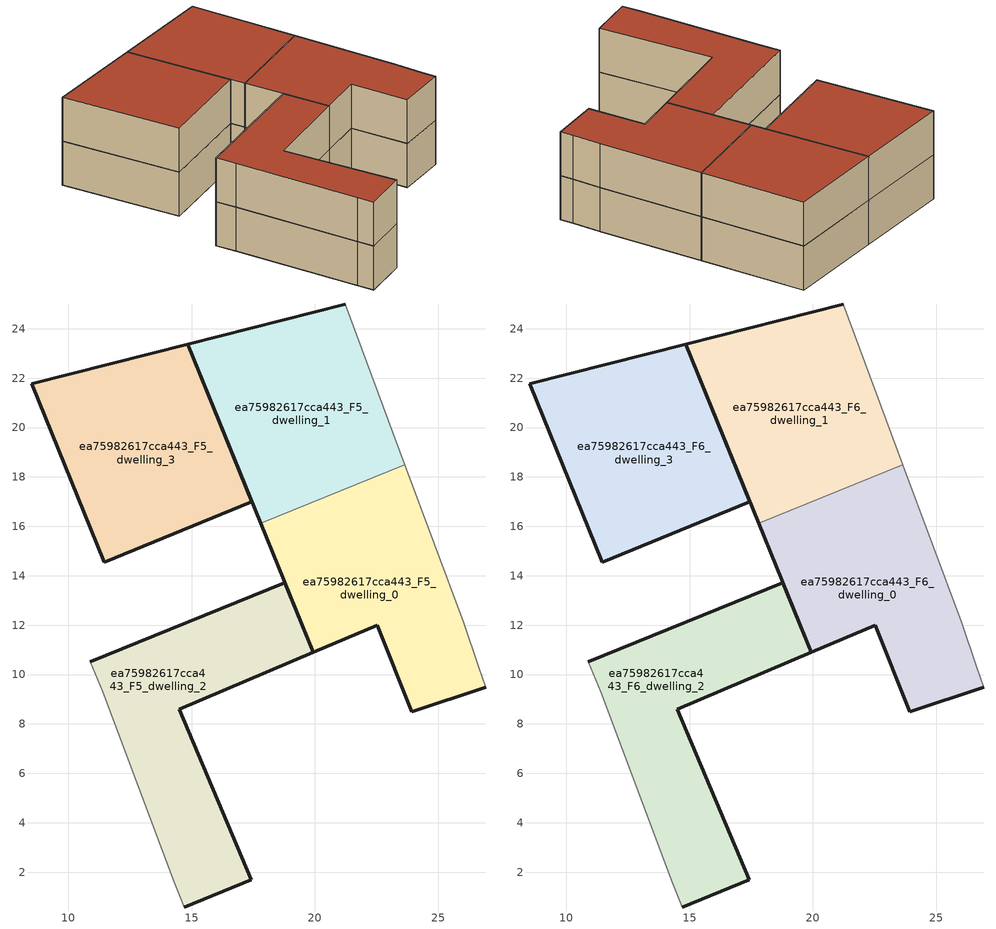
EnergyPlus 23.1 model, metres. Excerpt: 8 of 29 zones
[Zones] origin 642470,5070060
ea75982617cca443_F5_dwelling_0
 floor to ea75982617cca443_F4_dwelling_0 (EU_floor_Construction): 26.92,9.49 26.62,10.29 26.02,12.09 23.64,18.5 17.8,16.12 19.93,10.89 22.52,12 23.92,8.49 z15
 wall outside (EU_wall_Construction): 26.92,9.49 23.92,8.49 22.52,12 19.93,10.89 17.8,16.12 z15:18
 wall adiabatic (EU_wall_Construction): 23.64,18.5 26.02,12.09 26.62,10.29 26.92,9.49 z15:18
 wall to ea75982617cca443_F5_dwelling_1 (EU_wall_Construction): 17.8,16.12 23.64,18.5 z15:18
ea75982617cca443_F5_dwelling_1
 floor to ea75982617cca443_F4_dwelling_1 (EU_floor_Construction): 23.64,18.5 21.22,25 14.84,23.38 17.8,16.12 z15
 wall outside (EU_wall_Construction): 17.8,16.12 14.84,23.38 21.22,25 z15:18
 wall adiabatic (EU_wall_Construction): 21.22,25 23.64,18.5 z15:18
ea75982617cca443_F5_dwelling_2
 floor to ea75982617cca443_F4_dwelling_2 (EU_floor_Construction): 17.41,1.69 14.51,8.59 19.93,10.89 18.78,13.72 10.89,10.51 11.41,9.29 14.31,1.59 14.71,0.59 z15
 wall outside (EU_wall_Construction): 10.89,10.51 18.78,13.72 19.93,10.89 14.51,8.59 17.41,1.69 14.71,0.59 z15:18
 wall adiabatic (EU_wall_Construction): 14.71,0.59 14.31,1.59 11.41,9.29 10.89,10.51 z15:18
ea75982617cca443_F5_dwelling_3
 floor to ea75982617cca443_F4_dwelling_3 (EU_floor_Construction): 17.45,16.99 14.84,23.38 8.52,21.77 11.46,14.55 z15
 wall outside (EU_wall_Construction): 14.84,23.38 17.45,16.99 11.46,14.55 8.52,21.77 14.84,23.38 z15:18
ea75982617cca443_F6_dwelling_0
 floor to ea75982617cca443_F5_dwelling_0 (EU_floor_Construction): 26.92,9.49 26.62,10.29 26.02,12.09 23.64,18.5 17.8,16.12 19.93,10.89 22.52,12 23.92,8.49 z18
 wall outside (EU_wall_Construction): 26.92,9.49 23.92,8.49 22.52,12 19.93,10.89 17.8,16.12 z18:21
 wall adiabatic (EU_wall_Construction): 23.64,18.5 26.02,12.09 26.62,10.29 26.92,9.49 z18:21
 wall to ea75982617cca443_F6_dwelling_1 (EU_wall_Construction): 17.8,16.12 23.64,18.5 z18:21
 roof outside (EU_roof_Construction): 23.64,18.5 26.02,12.09 26.62,10.29 26.92,9.49 23.92,8.49 22.52,12 19.93,10.89 17.8,16.12 z21
ea75982617cca443_F6_dwelling_1
 floor to ea75982617cca443_F5_dwelling_1 (EU_floor_Construction): 23.64,18.5 21.22,25 14.84,23.38 17.8,16.12 z18
 wall outside (EU_wall_Construction): 17.8,16.12 14.84,23.38 21.22,25 z18:21
 wall adiabatic (EU_wall_Construction): 21.22,25 23.64,18.5 z18:21
 roof outside (EU_roof_Construction): 21.22,25 23.64,18.5 17.8,16.12 14.84,23.38 z21
ea75982617cca443_F6_dwelling_2
 floor to ea75982617cca443_F5_dwelling_2 (EU_floor_Construction): 17.41,1.69 14.51,8.59 19.93,10.89 18.78,13.72 10.89,10.51 11.41,9.29 14.31,1.59 14.71,0.59 z18
 wall outside (EU_wall_Construction): 10.89,10.51 18.78,13.72 19.93,10.89 14.51,8.59 17.41,1.69 14.71,0.59 z18:21
 wall adiabatic (EU_wall_Construction): 14.71,0.59 14.31,1.59 11.41,9.29 10.89,10.51 z18:21
 roof outside (EU_roof_Construction): 18.78,13.72 19.93,10.89 14.51,8.59 17.41,1.69 14.71,0.59 14.31,1.59 11.41,9.29 10.89,10.51 z21
ea75982617cca443_F6_dwelling_3
 floor to ea75982617cca443_F5_dwelling_3 (EU_floor_Construction): 17.45,16.99 14.84,23.38 8.52,21.77 11.46,14.55 z18
 wall outside (EU_wall_Construction): 14.84,23.38 17.45,16.99 11.46,14.55 8.52,21.77 14.84,23.38 z18:21
 roof outside (EU_roof_Construction): 14.84,23.38 17.45,16.99 11.46,14.55 8.52,21.77 z21
[Building]
EU S2 Campaign: North Axis=0; Terrain=City; Solar Distribution=FullExterior
[Site:Location]
Lyon-Bron: Latitude=45.75; Longitude=5; Time Zone=1; Elevation=198
[SizingPeriod:WeatherFileDays]
AnnualSizingPeriod: Begin Month=1; Begin Day of Month=1; End Month=12; End Day of Month=31; Day of Week for Start Day=Monday; Use Weather File Daylight Saving Period=No; Use Weather File Rain and Snow Indicators=No
[MATERIAL]
EU_InternalMass_Material: Roughness=MediumRough; Thickness=0.1; Conductivity=1; Density=1800; Specific Heat=900; Thermal Absorptance=0.9; Solar Absorptance=0.7; Visible Absorptance=0.7
[MATERIAL:NOMASS] Roughness=MediumRough; Thermal Absorptance=0.9; Solar Absorptance=0.7; Visible Absorptance=0.7
Name | Thermal Resistance
EU_wall_NoMass | 0.776494
EU_roof_NoMass | 0.486893
EU_floor_NoMass | 0.421597
[CONSTRUCTION]
EU_wall_Construction: EU_wall_NoMass
EU_roof_Construction: EU_roof_NoMass
EU_floor_Construction: EU_floor_NoMass
EU_InternalMass_Construction: EU_InternalMass_Material
[ZONE] Type=1; Multiplier=1; Ceiling Height=autocalculate; Floor Area=autocalculate; Part of Total Floor Area=Yes
Name | Volume
ea75982617cca443_F5_dwelling_0; ea75982617cca443_F6_dwelling_0; ea75982617cca443_F5_dwelling_2; ea75982617cca443_F6_dwelling_2 | 142.329
ea75982617cca443_F5_dwelling_1; ea75982617cca443_F6_dwelling_1 | 142.334
ea75982617cca443_F5_dwelling_3; ea75982617cca443_F6_dwelling_3 | 142.343
[INTERNALMASS] Construction=EU_InternalMass_Construction
Name | Zone or ZoneList | Surface Area
ea75982617cca443_F5_dwelling_0_EU_InternalMass | ea75982617cca443_F5_dwelling_0 | 59.3088
ea75982617cca443_F5_dwelling_1_EU_InternalMass | ea75982617cca443_F5_dwelling_1 | 59.3114
ea75982617cca443_F5_dwelling_2_EU_InternalMass | ea75982617cca443_F5_dwelling_2 | 59.3067
ea75982617cca443_F5_dwelling_3_EU_InternalMass | ea75982617cca443_F5_dwelling_3 | 59.3044
ea75982617cca443_F6_dwelling_0_EU_InternalMass | ea75982617cca443_F6_dwelling_0 | 59.3088
ea75982617cca443_F6_dwelling_1_EU_InternalMass | ea75982617cca443_F6_dwelling_1 | 59.3114
ea75982617cca443_F6_dwelling_2_EU_InternalMass | ea75982617cca443_F6_dwelling_2 | 59.3067
ea75982617cca443_F6_dwelling_3_EU_InternalMass | ea75982617cca443_F6_dwelling_3 | 59.3044
[OTHEREQUIPMENT] Fuel Type=Electricity; Design Level Calculation Method=Watts/Area; Power per Zone Floor Area=1; Fraction Latent=0; Fraction Radiant=0; Fraction Lost=0; Carbon Dioxide Generation Rate=0; EndUse Subcategory=EU_Step8_InternalGains
Name | Zone or ZoneList or Space or SpaceList | Schedule
EU_Step8_InternalGain_ea75982617cca443_F5_dwelling_0_f000 | ea75982617cca443_F5_dwelling_0 | EU_Step8_GainSchedule_ea75982617cca443_F5_dwelling_0_f000
EU_Step8_InternalGain_ea75982617cca443_F5_dwelling_1_f000 | ea75982617cca443_F5_dwelling_1 | EU_Step8_GainSchedule_ea75982617cca443_F5_dwelling_1_f000
EU_Step8_InternalGain_ea75982617cca443_F5_dwelling_2_f000 | ea75982617cca443_F5_dwelling_2 | EU_Step8_GainSchedule_ea75982617cca443_F5_dwelling_2_f000
EU_Step8_InternalGain_ea75982617cca443_F5_dwelling_3_f000 | ea75982617cca443_F5_dwelling_3 | EU_Step8_GainSchedule_ea75982617cca443_F5_dwelling_3_f000
EU_Step8_InternalGain_ea75982617cca443_F6_dwelling_0_f000 | ea75982617cca443_F6_dwelling_0 | EU_Step8_GainSchedule_ea75982617cca443_F6_dwelling_0_f000
EU_Step8_InternalGain_ea75982617cca443_F6_dwelling_1_f000 | ea75982617cca443_F6_dwelling_1 | EU_Step8_GainSchedule_ea75982617cca443_F6_dwelling_1_f000
EU_Step8_InternalGain_ea75982617cca443_F6_dwelling_2_f000 | ea75982617cca443_F6_dwelling_2 | EU_Step8_GainSchedule_ea75982617cca443_F6_dwelling_2_f000
EU_Step8_InternalGain_ea75982617cca443_F6_dwelling_3_f000 | ea75982617cca443_F6_dwelling_3 | EU_Step8_GainSchedule_ea75982617cca443_F6_dwelling_3_f000
[ZONEVENTILATION:DESIGNFLOWRATE] Schedule=EU_AlwaysOn; Design Flow Rate Calculation Method=AirChanges/Hour; Air Changes per Hour=0.693814; Ventilation Type=Natural; Fan Pressure Rise=0; Fan Total Efficiency=1; Constant Term Coefficient=1; Temperature Term Coefficient=0; Velocity Term Coefficient=0; Velocity Squared Term Coefficient=0; Minimum Indoor Temperature=-100; Maximum Indoor Temperature=100; Delta Temperature=-100; Minimum Outdoor Temperature=-100; Maximum Outdoor Temperature=100; Maximum Wind Speed=40
Name | Zone or ZoneList or Space or SpaceList
EU_ConstantAir_ea75982617cca443_F5_dwelling_0 | ea75982617cca443_F5_dwelling_0
EU_ConstantAir_ea75982617cca443_F5_dwelling_1 | ea75982617cca443_F5_dwelling_1
EU_ConstantAir_ea75982617cca443_F5_dwelling_2 | ea75982617cca443_F5_dwelling_2
EU_ConstantAir_ea75982617cca443_F5_dwelling_3 | ea75982617cca443_F5_dwelling_3
EU_ConstantAir_ea75982617cca443_F6_dwelling_0 | ea75982617cca443_F6_dwelling_0
EU_ConstantAir_ea75982617cca443_F6_dwelling_1 | ea75982617cca443_F6_dwelling_1
EU_ConstantAir_ea75982617cca443_F6_dwelling_2 | ea75982617cca443_F6_dwelling_2
EU_ConstantAir_ea75982617cca443_F6_dwelling_3 | ea75982617cca443_F6_dwelling_3
[HVACTEMPLATE:THERMOSTAT] Constant Heating Setpoint=20; Constant Cooling Setpoint=50
EU_HeatOnly_ea75982617cca443_F0_dwelling_1; EU_HeatOnly_ea75982617cca443_F0_dwelling_2; EU_HeatOnly_ea75982617cca443_F0_dwelling_3; EU_HeatOnly_ea75982617cca443_F0_dwelling_4; EU_HeatOnly_ea75982617cca443_F1_dwelling_0; EU_HeatOnly_ea75982617cca443_F1_dwelling_1; EU_HeatOnly_ea75982617cca443_F1_dwelling_2; EU_HeatOnly_ea75982617cca443_F1_dwelling_3; EU_HeatOnly_ea75982617cca443_F2_dwelling_0; EU_HeatOnly_ea75982617cca443_F2_dwelling_1; EU_HeatOnly_ea75982617cca443_F2_dwelling_2; EU_HeatOnly_ea75982617cca443_F2_dwelling_3; EU_HeatOnly_ea75982617cca443_F3_dwelling_0; EU_HeatOnly_ea75982617cca443_F3_dwelling_1; EU_HeatOnly_ea75982617cca443_F3_dwelling_2; EU_HeatOnly_ea75982617cca443_F3_dwelling_3; EU_HeatOnly_ea75982617cca443_F4_dwelling_0; EU_HeatOnly_ea75982617cca443_F4_dwelling_1; EU_HeatOnly_ea75982617cca443_F4_dwelling_2; EU_HeatOnly_ea75982617cca443_F4_dwelling_3; EU_HeatOnly_ea75982617cca443_F5_dwelling_0; EU_HeatOnly_ea75982617cca443_F5_dwelling_1; EU_HeatOnly_ea75982617cca443_F5_dwelling_2; EU_HeatOnly_ea75982617cca443_F5_dwelling_3; EU_HeatOnly_ea75982617cca443_F6_dwelling_0; EU_HeatOnly_ea75982617cca443_F6_dwelling_1; EU_HeatOnly_ea75982617cca443_F6_dwelling_2; EU_HeatOnly_ea75982617cca443_F6_dwelling_3
[HVACTEMPLATE:ZONE:IDEALLOADSAIRSYSTEM] System Availability Schedule=EU_AlwaysOn; Maximum Heating Supply Air Temperature=50; Minimum Cooling Supply Air Temperature=13; Maximum Heating Supply Air Humidity Ratio=0.0156; Minimum Cooling Supply Air Humidity Ratio=0.0077; Heating Limit=NoLimit; Cooling Limit=NoLimit; Heating Availability Schedule=EU_AlwaysOn; Cooling Availability Schedule=EU_CoolingOff; Dehumidification Control Type=ConstantSensibleHeatRatio; Cooling Sensible Heat Ratio=0.7; Dehumidification Setpoint=60; Humidification Control Type=None; Humidification Setpoint=30; Outdoor Air Method=None; Outdoor Air Flow Rate per Person=0.00944; Outdoor Air Flow Rate per Zone Floor Area=0; Outdoor Air Flow Rate per Zone=0; Demand Controlled Ventilation Type=None; Outdoor Air Economizer Type=NoEconomizer; Heat Recovery Type=None; Sensible Heat Recovery Effectiveness=0.7; Latent Heat Recovery Effectiveness=0.65
Name | Template Thermostat
ea75982617cca443_F5_dwelling_0 | EU_HeatOnly_ea75982617cca443_F5_dwelling_0
ea75982617cca443_F5_dwelling_1 | EU_HeatOnly_ea75982617cca443_F5_dwelling_1
ea75982617cca443_F5_dwelling_2 | EU_HeatOnly_ea75982617cca443_F5_dwelling_2
ea75982617cca443_F5_dwelling_3 | EU_HeatOnly_ea75982617cca443_F5_dwelling_3
ea75982617cca443_F6_dwelling_0 | EU_HeatOnly_ea75982617cca443_F6_dwelling_0
ea75982617cca443_F6_dwelling_1 | EU_HeatOnly_ea75982617cca443_F6_dwelling_1
ea75982617cca443_F6_dwelling_2 | EU_HeatOnly_ea75982617cca443_F6_dwelling_2
ea75982617cca443_F6_dwelling_3 | EU_HeatOnly_ea75982617cca443_F6_dwelling_3
[SIZING:ZONE] Zone Cooling Design Supply Air Temperature Input Method=SupplyAirTemperature; Zone Cooling Design Supply Air Temperature=13; Zone Heating Design Supply Air Temperature Input Method=SupplyAirTemperature; Zone Heating Design Supply Air Temperature=50; Zone Cooling Design Supply Air Humidity Ratio=0.008; Zone Heating Design Supply Air Humidity Ratio=0.008; Cooling Design Air Flow Method=DesignDay; Cooling Design Air Flow Rate=0; Cooling Minimum Air Flow per Zone Floor Area=0.000762; Cooling Minimum Air Flow=0; Cooling Minimum Air Flow Fraction=0.2; Heating Design Air Flow Method=DesignDay; Heating Design Air Flow Rate=0; Heating Maximum Air Flow per Zone Floor Area=0.002032; Heating Maximum Air Flow=0.141576; Heating Maximum Air Flow Fraction=0.3; Account for Dedicated Outdoor Air System=No; Dedicated Outdoor Air System Control Strategy=NeutralSupplyAir; Dedicated Outdoor Air Low Setpoint Temperature for Design=autosize; Dedicated Outdoor Air High Setpoint Temperature for Design=autosize; Zone Load Sizing Method=Sensible Load Only No Latent Load; Zone Latent Cooling Design Supply Air Humidity Ratio Input Method=HumidityRatioDifference; Zone Cooling Design Supply Air Humidity Ratio Difference=0.005; Zone Latent Heating Design Supply Air Humidity Ratio Input Method=HumidityRatioDifference; Zone Humidification Design Supply Air Humidity Ratio Difference=0.005
ea75982617cca443_F5_dwelling_0; ea75982617cca443_F5_dwelling_1; ea75982617cca443_F5_dwelling_2; ea75982617cca443_F5_dwelling_3; ea75982617cca443_F6_dwelling_0; ea75982617cca443_F6_dwelling_1; ea75982617cca443_F6_dwelling_2; ea75982617cca443_F6_dwelling_3
[SCHEDULE:CONSTANT]
Name | Hourly Value
EU_AlwaysOn | 1
EU_CoolingOff | 0
[SCHEDULE:FILE] Column Number=1; Rows to Skip at Top=0; Number of Hours of Data=8760; Column Separator=Comma; Interpolate to Timestep=No; Minutes per Item=60; Adjust Schedule for Daylight Savings=Yes
Name | File
EU_Step8_GainSchedule_ea75982617cca443_F5_dwelling_0_f000 | ../../schedules/ea75982617cca443/ea75982617cca443_F5_dwelling_0_f000_gain.csv
EU_Step8_GainSchedule_ea75982617cca443_F5_dwelling_1_f000 | ../../schedules/ea75982617cca443/ea75982617cca443_F5_dwelling_1_f000_gain.csv
EU_Step8_GainSchedule_ea75982617cca443_F5_dwelling_2_f000 | ../../schedules/ea75982617cca443/ea75982617cca443_F5_dwelling_2_f000_gain.csv
EU_Step8_GainSchedule_ea75982617cca443_F5_dwelling_3_f000 | ../../schedules/ea75982617cca443/ea75982617cca443_F5_dwelling_3_f000_gain.csv
EU_Step8_GainSchedule_ea75982617cca443_F6_dwelling_0_f000 | ../../schedules/ea75982617cca443/ea75982617cca443_F6_dwelling_0_f000_gain.csv
EU_Step8_GainSchedule_ea75982617cca443_F6_dwelling_1_f000 | ../../schedules/ea75982617cca443/ea75982617cca443_F6_dwelling_1_f000_gain.csv
EU_Step8_GainSchedule_ea75982617cca443_F6_dwelling_2_f000 | ../../schedules/ea75982617cca443/ea75982617cca443_F6_dwelling_2_f000_gain.csv
EU_Step8_GainSchedule_ea75982617cca443_F6_dwelling_3_f000 | ../../schedules/ea75982617cca443/ea75982617cca443_F6_dwelling_3_f000_gain.csv
